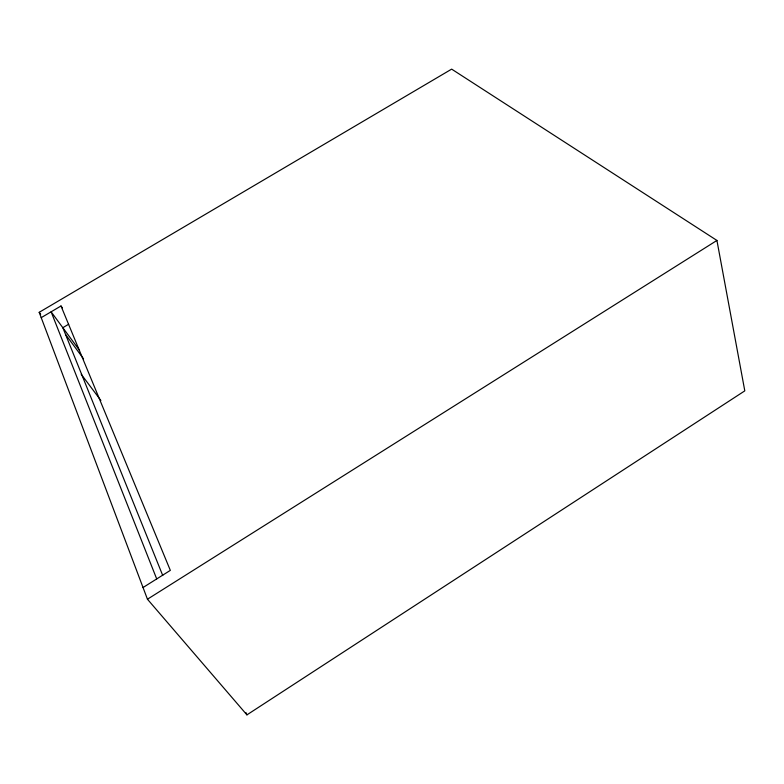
<?xml version="1.0" encoding="UTF-8"?>
<svg xmlns="http://www.w3.org/2000/svg" width="784" height="784" viewBox="0 0 784 784"><rect width="100%" height="100%" fill="white"/><g stroke="black" fill="none" stroke-linecap="round" stroke-linejoin="round"><path stroke-width="1.18" d="M246.931 714.871L744.8 390.863L716.929 240.443L451.653 69.129L39.2 312.316L147.451 599.221L246.931 714.871L245.97 712.627M147.451 599.221L716.929 240.443M143.041 587.52L170.334 570.37L60.995 305.985L41.209 317.657M68.669 324.233L62.828 327.692L162.729 575.476M81.213 374.291L100.891 400.477M39.2 312.316L40.67 314.286M79.527 350.34L51.117 311.816L156.712 578.935M65.562 334.484L83.565 358.827M60.995 305.985L62.348 307.857"/></g></svg>
